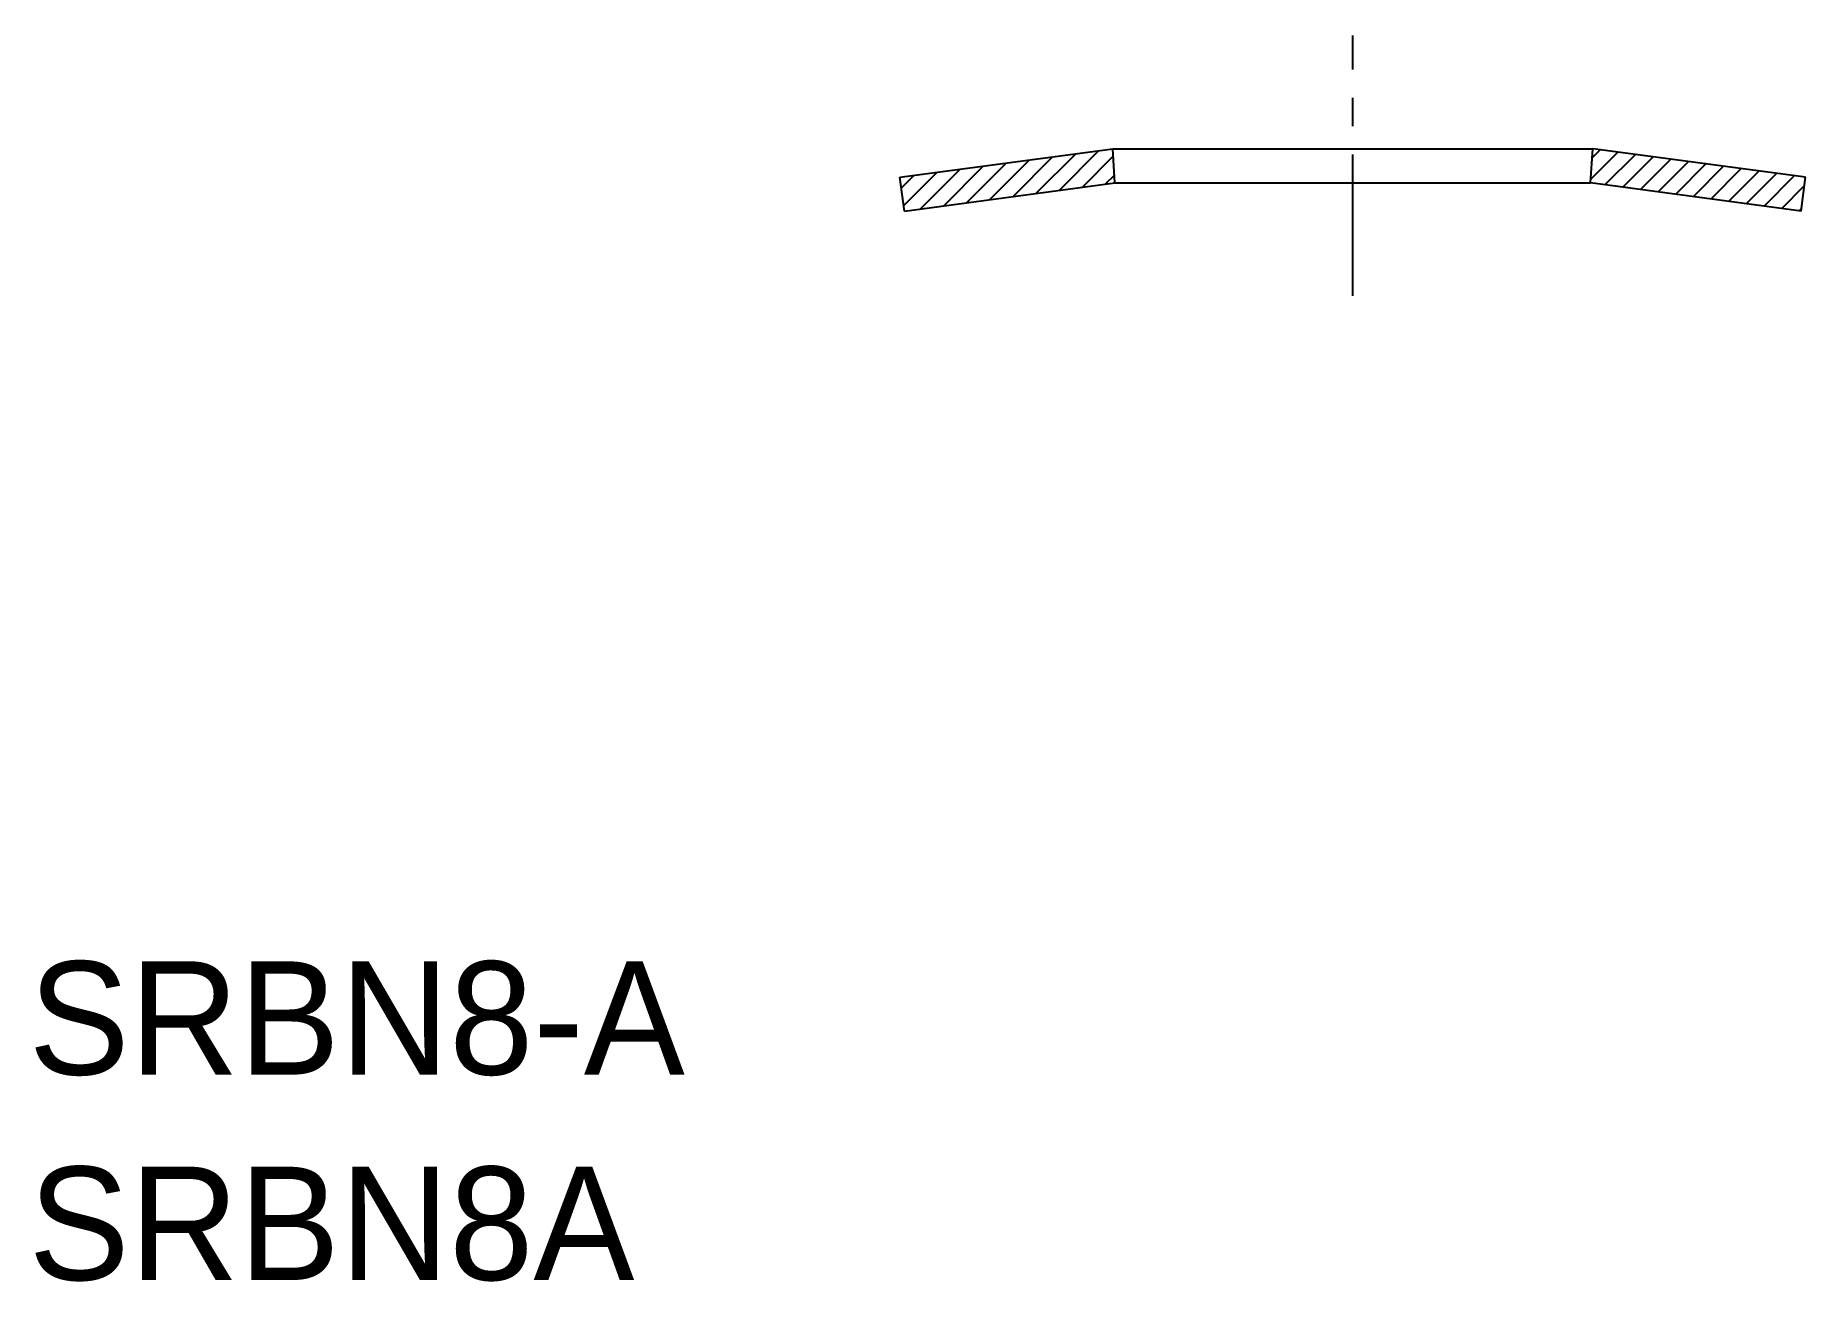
# Model space of a CAD drawing. Extents: x 128.1 to 143.8, y 139.9 to 150.9.
import ezdxf

# ---------------------------------------------------------------- set-up
doc = ezdxf.new("R2010")
doc.units = 0
doc.linetypes.add('CENTER', pattern=[2, 1.25, -0.25, 0.25, -0.25])
doc.layers.get('0').update_dxf_attribs({"linetype": 'CONTINUOUS'})
doc.layers.add('CENTER', color=1, linetype='CENTER')

# ---------------------------------------------------------------- blocks, each defined once
blk = doc.blocks.new('*X2')
at = {"color": 0, "linetype": 'CONTINUOUS'}
for p, q in [((136.372, 149.453), (136.722, 149.803)), ((136.576, 149.481), (136.926, 149.831)), ((136.78, 149.508), (137.13, 149.858)), ((136.985, 149.536), (137.334, 149.885)), ((137.189, 149.563), (137.539, 149.913)), ((137.393, 149.591), (137.664, 149.862)), ((135.793, 149.581), (135.905, 149.693)), ((135.814, 149.426), (136.109, 149.721)), ((135.963, 149.399), (136.313, 149.748)), ((136.168, 149.426), (136.517, 149.776)), ((137.597, 149.618), (137.676, 149.696))]:
    blk.add_line(p, q, dxfattribs=at)
blk = doc.blocks.new('*X3')
at = {"color": 0, "linetype": 'CONTINUOUS'}
for p, q in [((141.882, 149.66), (142.121, 149.9)), ((141.895, 149.85), (141.966, 149.92)), ((142.01, 149.612), (142.277, 149.879)), ((142.166, 149.591), (142.433, 149.858)), ((142.322, 149.57), (142.589, 149.837)), ((142.478, 149.549), (142.745, 149.816)), ((142.634, 149.528), (142.9, 149.795)), ((142.789, 149.507), (143.056, 149.774)), ((142.945, 149.486), (143.212, 149.753)), ((143.101, 149.465), (143.368, 149.732)), ((143.257, 149.444), (143.524, 149.711)), ((143.413, 149.423), (143.68, 149.69)), ((143.569, 149.402), (143.77, 149.604)), ((143.724, 149.381), (143.743, 149.4))]:
    blk.add_line(p, q, dxfattribs=at)

msp = doc.modelspace()

# ---------------------------------------------------------------- linework, layer by layer
at = {"color": 7, "linetype": 'CONTINUOUS'}
for p, q in [((135.78, 149.677), (137.66, 149.929)), ((137.66, 149.929), (141.9, 149.929)), ((137.68, 149.629), (137.66, 149.929)), ((141.88, 149.629), (141.9, 149.929)), ((143.78, 149.677), (141.9, 149.929)), ((135.82, 149.379), (135.78, 149.677)), ((135.82, 149.379), (137.68, 149.629)), ((137.68, 149.629), (141.88, 149.629)), ((143.74, 149.379), (141.88, 149.629)), ((143.74, 149.379), (143.78, 149.677))]:
    msp.add_line(p, q, dxfattribs=at)
at = {"layer": 'CENTER', "color": 1, "linetype": 'CENTER'}
msp.add_line((139.78, 148.629), (139.78, 150.929), dxfattribs=at)

# ---------------------------------------------------------------- block references
at = {"color": 7, "linetype": 'CONTINUOUS'}
for name in ['*X2', '*X3']:
    msp.add_blockref(name, (0, 0), dxfattribs=at)

# ---------------------------------------------------------------- texts
for s, p in [('SRBN8-A', (128.085, 141.755)), ('SRBN8A', (128.085, 139.942))]:
    msp.add_text(s, height=1).set_placement(p)

doc.saveas('drawing.dxf')
